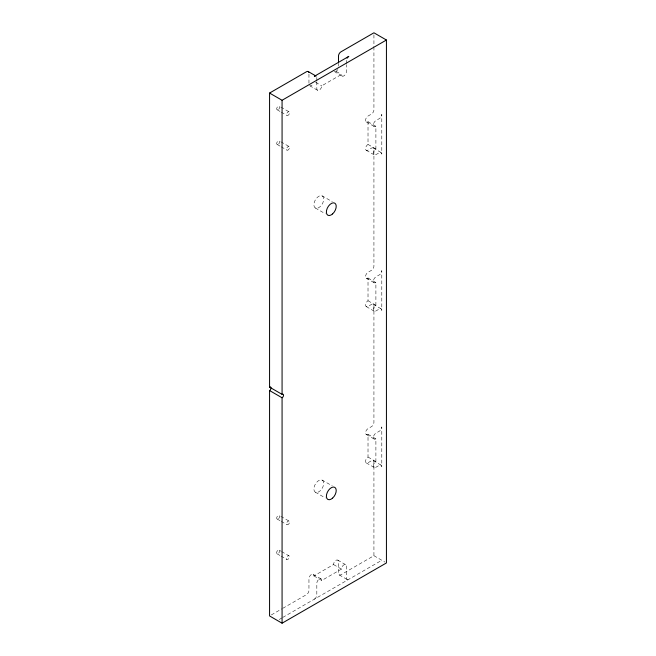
<?xml version="1.0" encoding="UTF-8"?>
<svg xmlns="http://www.w3.org/2000/svg" width="656" height="656" viewBox="0 0 656 656"><rect width="100%" height="100%" fill="white"/><g stroke="black" fill="none" stroke-linecap="round" stroke-linejoin="round"><path stroke-width="0.49" stroke-dasharray="3.28 2.46" d="M316.823 81.697L316.823 88.675A3.477 2.009 -60 0 0 319.283 90.093A3.477 2.009 -60 0 0 321.752 85.829L341.44 74.464A3.477 2.009 -60 0 0 343.9 75.883A3.477 2.009 -60 0 0 346.36 71.619L346.36 64.641M282.752 608.333L306.491 594.631A3.477 2.009 -60 0 0 308.951 590.367L308.951 578.772A3.477 2.009 -60 0 1 311.411 574.508A3.477 2.009 -60 0 1 313.871 575.927L333.56 564.562A3.477 2.009 -60 0 1 336.02 560.298A3.477 2.009 -60 0 1 338.488 561.716L338.488 573.311A3.477 2.009 -60 0 0 340.948 574.738L373.928 555.698L373.928 462.168A3.477 2.009 -60 0 0 371.468 460.75L368.016 462.742A3.477 2.009 -60 0 1 365.556 461.316A3.477 2.009 -60 0 1 368.016 457.06L368.016 434.321A3.477 2.009 -60 0 1 365.556 432.903A3.477 2.009 -60 0 1 368.016 428.639L371.468 426.646A3.477 2.009 -60 0 0 373.928 422.382L373.928 305.86A3.477 2.009 -60 0 0 371.468 304.441L368.016 306.426A3.477 2.009 -60 0 1 365.556 305.007A3.477 2.009 -60 0 1 368.016 300.743L368.016 278.013A3.477 2.009 -60 0 1 365.556 276.586A3.477 2.009 -60 0 1 368.016 272.322L371.468 270.338A3.477 2.009 -60 0 0 373.928 266.074L373.928 149.552A3.477 2.009 -60 0 0 371.468 148.133L368.016 150.117A3.477 2.009 -60 0 1 365.556 148.699A3.477 2.009 -60 0 1 368.016 144.435L368.016 121.737A3.477 2.009 -60 0 1 365.556 120.31A3.477 2.009 -60 0 1 368.016 116.046L371.468 114.062A3.477 2.009 -60 0 0 373.928 109.798L373.928 47.995M313.871 575.927L321.752 580.478L341.44 569.105A3.477 2.009 -60 0 1 343.9 564.849A3.477 2.009 -60 0 1 346.36 566.267L346.36 577.862A3.477 2.009 -60 0 0 348.82 579.281M271.33 614.926L281.875 608.842M279.218 619.51L281.867 617.977M282.72 617.444L381.8 560.281M336.192 71.43L341.44 74.464M334.281 71.512L342.161 76.055M315.626 82.295L321.752 85.829M309.673 85.723L317.545 90.266M368.016 121.737L375.896 126.28L375.896 148.978A3.477 2.009 -60 0 0 373.436 153.242A3.477 2.009 -60 0 0 375.896 154.668L379.34 152.676A3.477 2.009 -60 0 1 381.8 154.094L381.8 114.341A3.477 2.009 -60 0 1 379.34 118.605L375.896 120.597A3.477 2.009 -60 0 0 373.436 124.861A3.477 2.009 -60 0 0 375.896 126.28M366.278 121.909L374.158 126.452M368.016 144.435L375.896 148.978M373.207 147.961L381.079 152.504M366.278 150.29L374.158 154.841M280.866 107.108L289.075 111.848A2.091 1.205 -60 0 1 288.41 115.079A2.091 1.205 -60 0 1 286.606 114.037A2.091 1.205 -60 0 1 289.075 111.848M277.144 109.782L280.424 111.676M281.244 112.151L286.984 115.464M280.866 141.778L289.075 146.518A2.091 1.205 -60 0 1 288.41 149.757A2.091 1.205 -60 0 1 286.606 148.707A2.091 1.205 -60 0 1 289.075 146.518M277.144 144.451L280.424 146.345M281.244 146.821L286.984 150.134M322.276 195.931A6.962 4.018 -60 0 1 320.071 206.714A6.962 4.018 -60 0 1 314.044 203.229A6.962 4.018 -60 0 1 322.276 195.931L332.28 201.704M315.315 207.985L325.319 213.766M368.016 278.013L375.896 282.556L375.896 305.294A3.477 2.009 -60 0 0 373.436 309.558A3.477 2.009 -60 0 0 375.896 310.977L379.34 308.984A3.477 2.009 -60 0 1 381.8 310.411L381.8 270.616A3.477 2.009 -60 0 1 379.34 274.88L375.896 276.873A3.477 2.009 -60 0 0 373.436 281.137A3.477 2.009 -60 0 0 375.896 282.556M366.278 278.185L374.158 282.728M368.016 300.743L375.896 305.294M373.207 304.269L381.079 308.812M366.278 306.598L374.158 311.149M368.016 434.321L375.896 438.864L375.896 461.603A3.477 2.009 -60 0 0 373.436 465.867A3.477 2.009 -60 0 0 375.896 467.285L379.34 465.301A3.477 2.009 -60 0 1 381.8 466.719L381.8 426.933A3.477 2.009 -60 0 1 379.34 431.197L375.896 433.181A3.477 2.009 -60 0 0 373.436 437.445A3.477 2.009 -60 0 0 375.896 438.864M366.278 434.493L374.158 439.036M368.016 457.06L375.896 461.603M373.207 460.578L381.079 465.129M366.278 462.915L374.158 467.457M322.276 480.135A6.962 4.018 -60 0 1 320.071 490.918A6.962 4.018 -60 0 1 314.044 487.433A6.962 4.018 -60 0 1 322.276 480.135L332.28 485.907M315.315 492.189L325.319 497.961M373.928 555.698L384.892 562.061M280.866 516.362L289.075 521.094A2.091 1.205 -60 0 1 288.41 524.333A2.091 1.205 -60 0 1 286.606 523.291A2.091 1.205 -60 0 1 289.075 521.094M277.144 519.027L280.424 520.921M281.244 521.397L286.984 524.71M337.766 560.126L345.638 564.677M333.56 564.562L341.44 569.105M339.209 574.91L347.081 579.453M279.103 550.154A2.091 1.205 -60 0 1 278.447 553.393A2.091 1.205 -60 0 1 276.635 552.344A2.091 1.205 -60 0 1 279.103 550.154L280.743 551.106M281.563 551.573L288.952 555.837A2.091 1.205 -60 0 1 288.287 559.076A2.091 1.205 -60 0 1 286.483 558.035A2.091 1.205 -60 0 1 288.952 555.837M313.15 574.336L321.03 578.879M277.021 553.771L280.301 555.665M281.121 556.14L286.861 559.453M373.928 34.825L373.928 46.986M346.36 63.64L346.36 60.655A3.477 2.009 -60 0 1 346.688 59.04M338.488 64.083L338.488 66.076M316.823 80.696L316.823 77.703A3.477 2.009 -60 0 0 316.741 77.014M308.951 74.153L308.951 83.132M312.051 85.083A3.477 2.009 -60 0 1 310.181 85.879M337.766 69.503A3.477 2.009 -60 0 1 334.79 71.668M314.363 599.174A3.477 2.009 -60 0 0 316.823 594.91L316.823 583.315A3.477 2.009 -60 0 1 319.283 579.051A3.477 2.009 -60 0 1 321.752 580.478M278.57 518.65A2.091 1.205 -60 0 0 279.226 515.411A2.091 1.205 -60 0 0 276.758 517.6A2.091 1.205 -60 0 0 278.57 518.65M278.57 144.066A2.091 1.205 -60 0 0 279.226 140.835A2.091 1.205 -60 0 0 276.758 143.024A2.091 1.205 -60 0 0 278.57 144.066M278.57 109.396A2.091 1.205 -60 0 0 279.226 106.165A2.091 1.205 -60 0 0 276.758 108.355A2.091 1.205 -60 0 0 278.57 109.396"/><path stroke-width="0.98" d="M338.488 63.083L338.488 56.104A3.477 2.009 -60 0 1 340.948 51.84L373.928 32.8L386.433 40.016L386.433 562.946L282.072 623.2L282.072 397.774A2.091 1.205 -60 0 0 283.548 395.215A2.091 1.205 -60 0 0 282.072 394.363L269.567 387.138L269.567 93.054L306.491 71.734A3.477 2.009 -60 0 1 308.869 72.472M269.567 93.054L282.072 100.27L386.433 40.016M308.23 71.561L315.233 75.604M270.846 387.253A2.091 1.205 -60 0 1 269.567 390.55L282.072 397.774M282.072 623.2L269.567 615.943L269.567 390.55M282.072 100.27L282.072 394.363M269.567 387.138A2.091 1.205 -60 0 1 270.616 387.04M316.102 76.112A3.477 2.009 -60 0 0 314.363 76.285L348.82 56.391A3.477 2.009 -60 0 0 347.081 58.228M332.576 498.134A6.962 4.018 -60 0 0 334.781 487.351A6.962 4.018 -60 0 0 326.54 494.649A6.962 4.018 -60 0 0 332.576 498.134M332.576 213.93A6.962 4.018 -60 0 0 334.781 203.147A6.962 4.018 -60 0 0 326.54 210.453A6.962 4.018 -60 0 0 332.576 213.93"/></g></svg>
